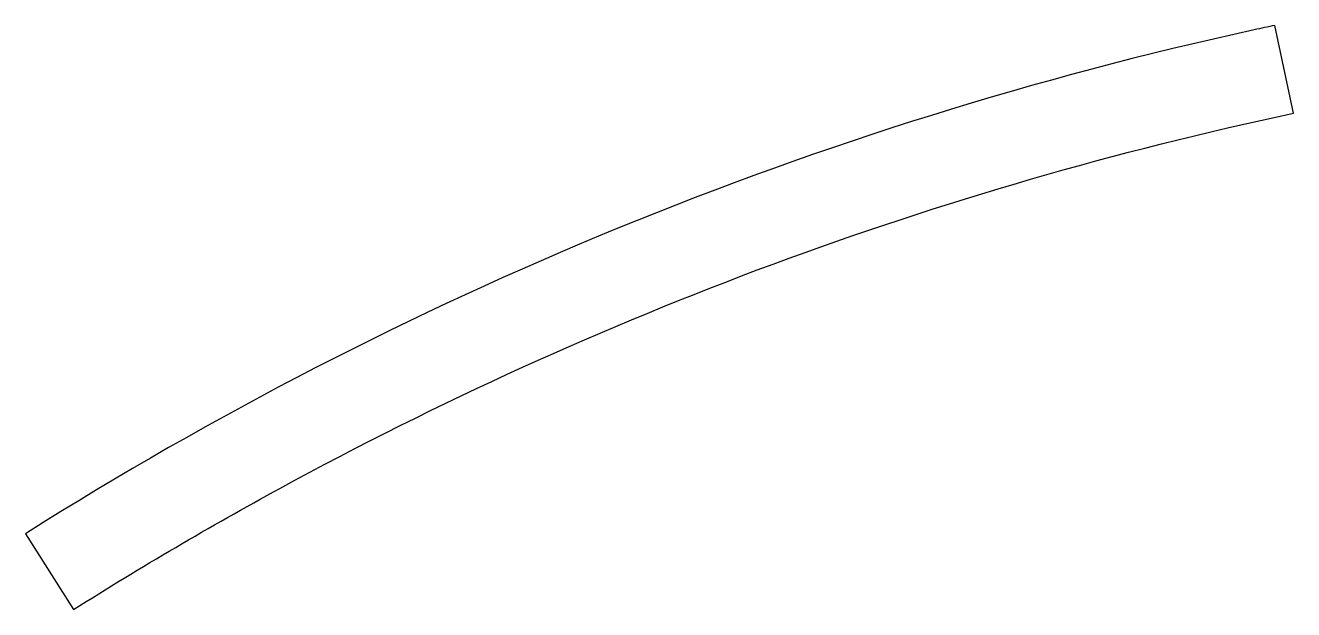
# Model space of a CAD drawing. Extents: x 0 to 31.8, y 0 to 14.6.
import ezdxf

# ---------------------------------------------------------------- set-up
doc = ezdxf.new("R2010")
doc.units = 0
doc.layers.get('0').update_dxf_attribs({"linetype": 'CONTINUOUS'})

msp = doc.modelspace()

# ---------------------------------------------------------------- linework, layer by layer
msp.add_lwpolyline([(30.787, 14.527, 0.087082), (0.001, 1.903), (1.204, 0.002, -0.015962), (6.378, 3.04, -0.0724), (31.775, 12.439), (31.306, 14.639, 0.001379)], format="xyb", close=True)

doc.saveas('drawing.dxf')
